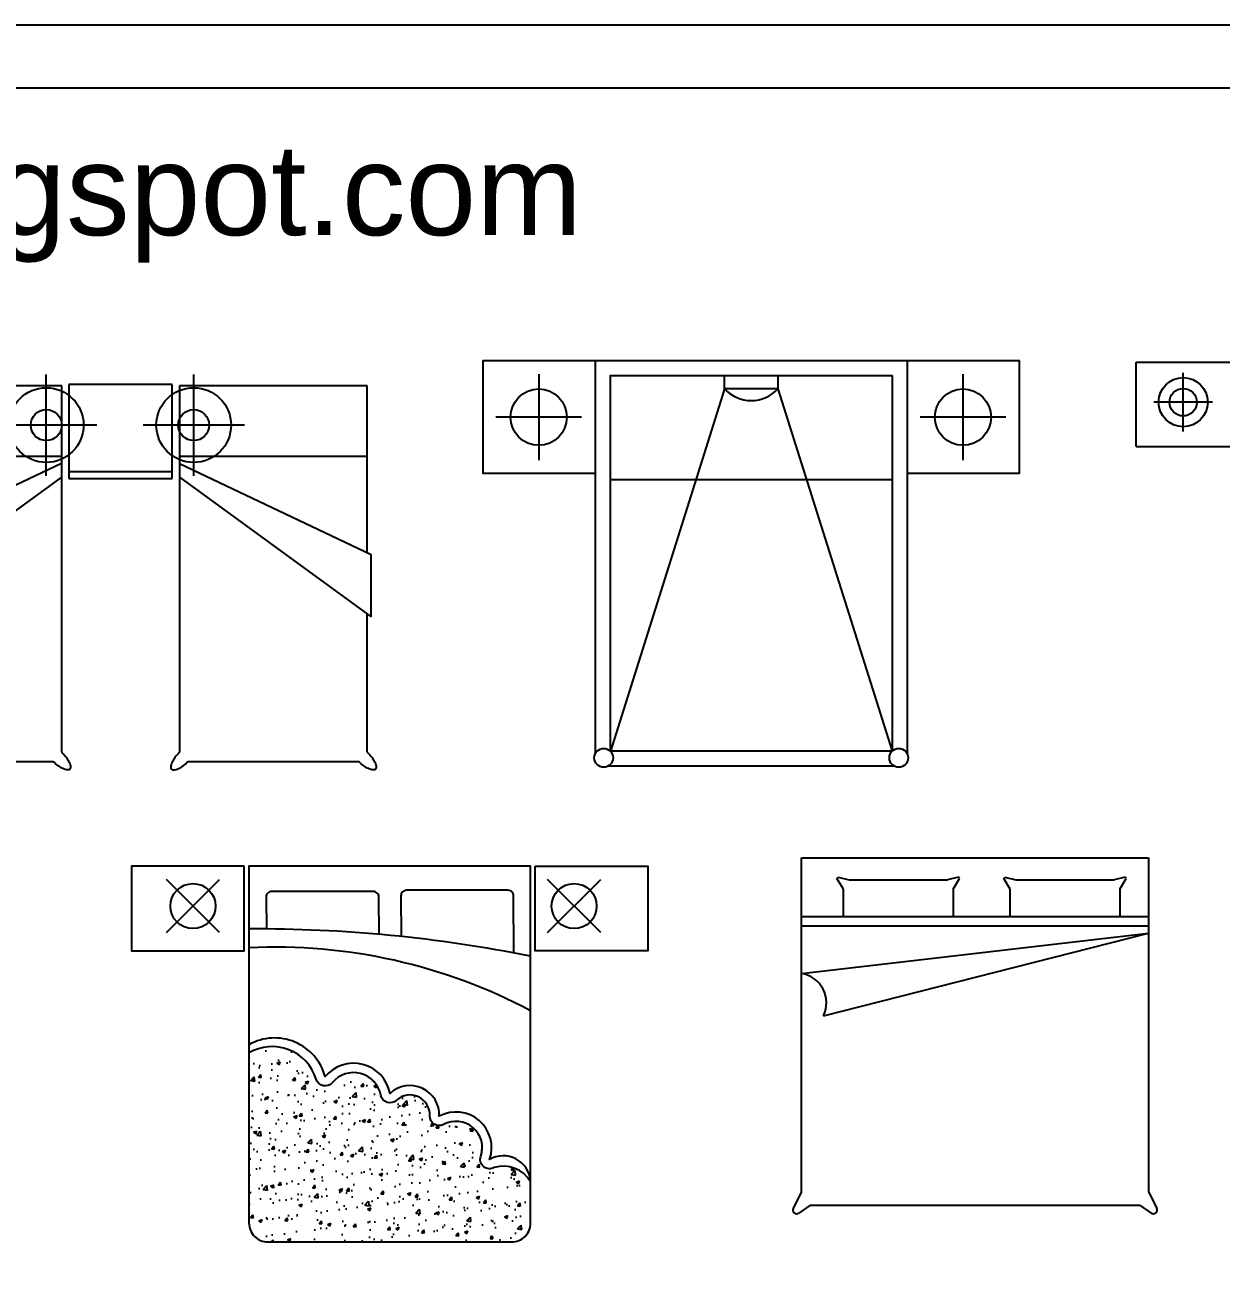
# Model space of a CAD drawing. Header units: inches. Extents: x 11.4 to 53.9, y 13.7 to 38.5.
# Drawn here: x 40.08 to 46.45, y 31.9 to 38.5 of the extents above; entities that cross this region are included whole.
import ezdxf

# ---------------------------------------------------------------- set-up
doc = ezdxf.new("R2010")
doc.units = ezdxf.units.IN
doc.header["$MEASUREMENT"] = 0
for name, color, linetype in [('02', 2, 'Continuous'), ('4', 4, 'Continuous'), ('kadrbm', 4, 'Continuous')]:
    doc.layers.add(name, color=color, linetype=linetype)
doc.styles.add('bmmm', font='swissel.ttf')

# ---------------------------------------------------------------- blocks, each defined once
blk = doc.blocks.new('kadrbm')
at = {"layer": 'kadrbm', "color": 4}
blk.add_lwpolyline([(0, 0), (0, 24.7972), (21, 24.7972), (21, 0), (0, 0)], close=True, dxfattribs=at)
blk.add_lwpolyline([(20.6631, 0.3257), (20.6631, 24.4603), (0.3369, 24.4603), (0.3369, 0.3257), (20.6631, 0.3257)], dxfattribs=at)
at = {"layer": 'kadrbm', "color": 211, "true_color": 0xf674fb, "style": 'bmmm'}
blk.add_text('www.cad-libraries.blogspot.com', height=0.485134, dxfattribs=at).set_placement((0.5726, 23.6772))

msp = doc.modelspace()

# ---------------------------------------------------------------- hatches: boundary and pattern name
at = {"layer": '4'}
h = msp.add_hatch(dxfattribs=at)
h.set_pattern_fill('AR-CONC', color=256, scale=0.001, style=0)
h.set_pattern_definition([(50, (39.92569, 30.76511), (0.1821847, -0.015939), [0.01905, -0.20955]), (355, (39.9257, 30.7651), (-0.035243, 0.191057), [0.01524, -0.16764]), (100.451, (39.94087, 30.76378), (0.1469425, 0.175117), [0.01619, -0.17809]), (46.184, (39.9257, 30.8159), (0.271079, -0.042042), [0.028575, -0.314325]), (96.636, (39.94828, 30.8124), (0.237404, 0.247426), [0.024285, -0.267135]), (351.184, (39.9257, 30.8159), (0.237405, 0.247425), [0.02286, -0.25146]), (21, (39.95109, 30.80321), (0.151615, -0.1022655), [0.01905, -0.20955]), (326, (39.9511, 30.8032), (0.061802, 0.184188), [0.01524, -0.16764]), (71.4514, (39.96373, 30.79469), (0.2134165, 0.081923), [0.01619, -0.17809]), (37.5, (39.92569, 30.76511), (0.0030886, 0.084555), [0, -0.165608, 0, -0.17018, 0, -0.168275]), (7.5, (39.92569, 30.76511), (0.0668197, 0.1001806), [0, -0.097028, 0, -0.161798, 0, -0.064135]), (327.5, (39.86905, 30.76511), (0.1355906, -0.0057287), [0, -0.0635, 0, -0.19812, 0, -0.26289]), (317.5, (39.84365, 30.76511), (0.148129, 0.0254265), [0, -0.08255, 0, -0.131572, 0, -0.18669])])
h.paths.add_polyline_path([(41.9767, 32.8025, 0.636114), (41.7192, 32.8692, -0.607431), (41.6324, 32.8879, 0.483729), (41.2747, 33.0274), (41.2747, 32.1211, 0.414214), (41.3747, 32.0211), (42.6747, 32.0211, 0.414214), (42.7747, 32.1211), (42.7747, 32.3412, 0.347532), (42.5812, 32.4169, -0.693736), (42.5093, 32.4769, 0.684683), (42.3116, 32.6462, -0.583473), (42.238, 32.6928, 0.674307), (42.0601, 32.7752, -0.592481)])

# ---------------------------------------------------------------- linework, layer by layer
at = {"layer": '02'}
for p, q in [((46.0003, 36.7055), (48.5003, 36.7055)), ((46.0003, 36.2555), (46.0003, 36.7055)), ((40.1945, 36.0998, 0.3429), (40.1945, 36.6398, 0.3429)), ((40.3157, 36.5863, 0.3429), (40.3157, 36.0863, 0.3429)), ((40.8657, 36.5863, 0.3429), (40.3157, 36.5863, 0.3429)), ((40.8657, 36.0863, 0.3429), (40.8657, 36.5863, 0.3429)), ((42.8181, 36.6409), (42.8181, 36.1837)), ((45.0781, 36.6409), (45.0781, 36.1837)), ((40.2771, 36.5789, 0.3429), (39.2771, 36.5789, 0.3429)), ((40.2771, 34.6286, 0.3429), (40.2771, 36.5789, 0.3429)), ((40.905, 36.5789, 0.3429), (40.905, 34.6286, 0.3429)), ((41.905, 36.5789, 0.3429), (40.905, 36.5789, 0.3429)), ((41.905, 35.6911, 0.3429), (41.905, 36.5789, 0.3429)), ((43.8083, 36.5625), (43.2001, 34.6338)), ((44.0918, 36.5625), (44.7001, 34.6338)), ((43.0467, 36.4123), (42.5896, 36.4123)), ((45.3067, 36.4123), (44.8496, 36.4123)), ((40.2771, 36.2033, 0.3429), (39.2771, 36.2033, 0.3429)), ((41.905, 36.2033, 0.3429), (40.905, 36.2033, 0.3429)), ((46.0003, 36.2555), (46.5003, 36.2555)), ((40.2764, 36.1656, 0.3429), (39.2555, 35.6811, 0.3429)), ((40.905, 36.1656, 0.3429), (41.9259, 35.6811, 0.3429)), ((40.2764, 36.0926, 0.3429), (39.2555, 35.3488, 0.3429)), ((40.8657, 36.1213, 0.3429), (40.3157, 36.1213, 0.3429)), ((40.3157, 36.0863, 0.3429), (40.8657, 36.0863, 0.3429)), ((40.905, 36.0926, 0.3429), (41.9259, 35.3488, 0.3429)), ((41.9259, 35.3488, 0.3429), (41.9259, 35.6811, 0.3429)), ((41.905, 34.6286, 0.3429), (41.905, 35.364, 0.3429)), ((39.3228, 34.5789, 0.3429), (40.2314, 34.5789, 0.3429)), ((40.9508, 34.5789, 0.3429), (41.8593, 34.5789, 0.3429))]:
    msp.add_line(p, q, dxfattribs=at)
for points in [[(42.5201, 36.7138), (42.5201, 36.1138), (43.1201, 36.1138)], [(42.5201, 36.7138), (45.3801, 36.7138)], [(43.1201, 34.6222), (43.1201, 36.7138)], [(44.7801, 36.7138), (44.7801, 34.6222)], [(44.7801, 36.1138), (45.3801, 36.1138), (45.3801, 36.7138)], [(44.0918, 36.6338), (44.0918, 36.5625), (43.8083, 36.5625), (43.8083, 36.6338)], [(44.7001, 36.078), (43.2001, 36.078)], [(44.7134, 34.5538), (43.1867, 34.5538)]]:
    msp.add_lwpolyline(points, dxfattribs=at)
msp.add_lwpolyline([(44.7001, 36.6338), (44.7001, 34.6338), (43.2001, 34.6338), (43.2001, 36.6338)], close=True, dxfattribs=at)
at = {"layer": '02', "elevation": 0.3429}
for points in [[(40.2771, 34.6286, -0.035282), (40.3021, 34.5996, -0.048454), (40.3173, 34.5744, -0.091735), (40.3243, 34.5486, -0.462527), (40.3094, 34.5337, -0.091735), (40.2836, 34.5407, -0.048454), (40.2584, 34.5559, -0.032745), (40.2314, 34.5789, -0.03621)], [(40.905, 34.6286, 0.035282), (40.88, 34.5996, 0.048454), (40.8648, 34.5744, 0.091735), (40.8578, 34.5486, 0.462527), (40.8727, 34.5337, 0.091735), (40.8985, 34.5407, 0.048454), (40.9237, 34.5559, 0.032745), (40.9508, 34.5789, 0.03621)], [(41.905, 34.6286, -0.035282), (41.93, 34.5996, -0.048454), (41.9453, 34.5744, -0.091735), (41.9522, 34.5486, -0.462527), (41.9374, 34.5337, -0.091735), (41.9115, 34.5407, -0.048454), (41.8863, 34.5559, -0.032745), (41.8593, 34.5789, -0.03621)]]:
    msp.add_lwpolyline(points, format="xyb", dxfattribs=at)
at = {"layer": '02'}
for centre, radius in [((42.8181, 36.4123), 0.15), ((45.0781, 36.4123), 0.15), ((43.164, 34.5983), 0.05), ((44.7361, 34.5983), 0.05)]:
    msp.add_circle(centre, radius, dxfattribs=at)
msp.add_arc((43.9501, 36.6925), 0.1923, 222.54449, 317.45551, dxfattribs=at)
at = {"layer": '4'}
for p, q in [((40.9802, 36.0998, 0.3429), (40.9802, 36.6398, 0.3429)), ((46.2512, 36.3355), (46.2512, 36.6476)), ((46.4072, 36.4916), (46.0951, 36.4916)), ((40.4645, 36.3698, 0.3429), (39.9245, 36.3698, 0.3429)), ((41.2502, 36.3698, 0.3429), (40.7102, 36.3698, 0.3429)), ((44.2171, 34.0651), (46.0671, 34.0651)), ((44.2171, 32.2897), (44.2171, 34.0651)), ((46.0671, 34.0651), (46.0671, 32.2897)), ((41.1177, 33.6676), (40.8349, 33.9504)), ((40.8349, 33.6676), (41.1177, 33.9504)), ((42.8653, 33.6676), (43.1481, 33.9504)), ((43.1481, 33.6676), (42.8653, 33.9504)), ((44.4067, 33.9566), (44.4126, 33.9636)), ((44.441, 33.8985), (44.4067, 33.9566)), ((44.4126, 33.9636), (44.471, 33.948)), ((44.471, 33.948), (44.9953, 33.948)), ((45.0537, 33.9636), (44.9953, 33.948)), ((45.0253, 33.8985), (45.0596, 33.9566)), ((45.0596, 33.9566), (45.0537, 33.9636)), ((45.2953, 33.9566), (45.3012, 33.9636)), ((45.3296, 33.8985), (45.2953, 33.9566)), ((45.3012, 33.9636), (45.3596, 33.948)), ((45.3596, 33.948), (45.8839, 33.948)), ((45.9422, 33.9636), (45.8839, 33.948)), ((45.9139, 33.8985), (45.9482, 33.9566)), ((45.9482, 33.9566), (45.9422, 33.9636)), ((44.441, 33.7537), (44.441, 33.8985)), ((45.0253, 33.8985), (45.0253, 33.7537)), ((45.3296, 33.7537), (45.3296, 33.8985)), ((45.9139, 33.8985), (45.9139, 33.7537)), ((44.2171, 33.7537), (46.0671, 33.7537)), ((44.2171, 33.7037), (46.0671, 33.7037)), ((44.2171, 33.4502), (46.0671, 33.6651)), ((44.3346, 33.2252), (46.0671, 33.6651)), ((44.2171, 32.2897), (44.174, 32.1997)), ((46.0671, 32.2897), (46.1102, 32.1997)), ((44.2625, 32.2151), (44.2034, 32.1745)), ((46.0218, 32.2151), (44.2625, 32.2151)), ((46.0218, 32.2151), (46.0809, 32.1745))]:
    msp.add_line(p, q, dxfattribs=at)
for points in [[(41.2497, 34.0211), (40.6497, 34.0211), (40.6497, 33.5711), (41.2497, 33.5711)], [(42.7997, 34.0211), (43.3997, 34.0211), (43.3997, 33.5711), (42.7997, 33.5711)]]:
    msp.add_lwpolyline(points, close=True, dxfattribs=at)
msp.add_lwpolyline([(41.3747, 32.0211), (42.6747, 32.0211, 0.414214), (42.7747, 32.1211), (42.7747, 34.0211), (41.2747, 34.0211), (41.2747, 32.1211, 0.414214)], format="xyb", close=True, dxfattribs=at)
for points in [[(41.9673, 33.6586), (41.9661, 33.857, 0.414214), (41.9361, 33.887), (41.3961, 33.887, 0.414214), (41.3661, 33.857), (41.3671, 33.687)], [(42.6858, 33.5593), (42.6839, 33.8631, 0.414214), (42.6539, 33.8931), (42.1139, 33.8931, 0.414214), (42.0839, 33.8631), (42.0853, 33.6472)], [(42.7747, 32.3454, 0.547561), (42.5564, 32.4604, 0.684683), (42.288, 32.6903, 0.674307), (42.0259, 32.8116, 0.636114), (41.6807, 32.9011, 0.487552), (41.2747, 33.0711, 0.487552)], [(42.7747, 32.3412, 0.347532), (42.5812, 32.4169, -0.693736), (42.5093, 32.4769, 0.684683), (42.3116, 32.6462, -0.583473), (42.238, 32.6928, 0.674307), (42.0601, 32.7752, -0.592481), (41.9767, 32.8025, 0.636114), (41.7192, 32.8692, -0.607431), (41.6324, 32.8879, 0.483729), (41.2747, 33.0274, 0.487552)]]:
    msp.add_lwpolyline(points, format="xyb", dxfattribs=at)
for centre, radius in [((46.2512, 36.4916), 0.1309), ((40.1945, 36.3698, 0.3429), 0.1991), ((40.9802, 36.3698, 0.3429), 0.1991), ((46.2512, 36.4916), 0.0731), ((40.1945, 36.3698, 0.3429), 0.0825), ((40.9802, 36.3698, 0.3429), 0.0825), ((40.9763, 33.809), 0.12), ((43.0067, 33.809), 0.12)]:
    msp.add_circle(centre, radius, dxfattribs=at)
for centre, radius, start, end in [((41.3178, 26.3054), 7.3818, 78.61747, 90.33479), ((41.4136, 30.6849), 2.9055, 62.06652, 92.74053), ((44.1925, 33.2942), 0.158, 334.10535, 81.02943), ((42.0259, 32.8116), 2.842170943040401e-16, 180, 21.11089), ((44.192, 32.191), 0.02, 154.40489, 304.47001), ((46.0922, 32.191), 0.02, 235.52999, 25.59511)]:
    msp.add_arc(centre, radius, start, end, dxfattribs=at)

# ---------------------------------------------------------------- block references
at = {"layer": 'kadrbm'}
msp.add_blockref('kadrbm', (32.9111, 13.7039), dxfattribs=at)

doc.saveas('drawing.dxf')
